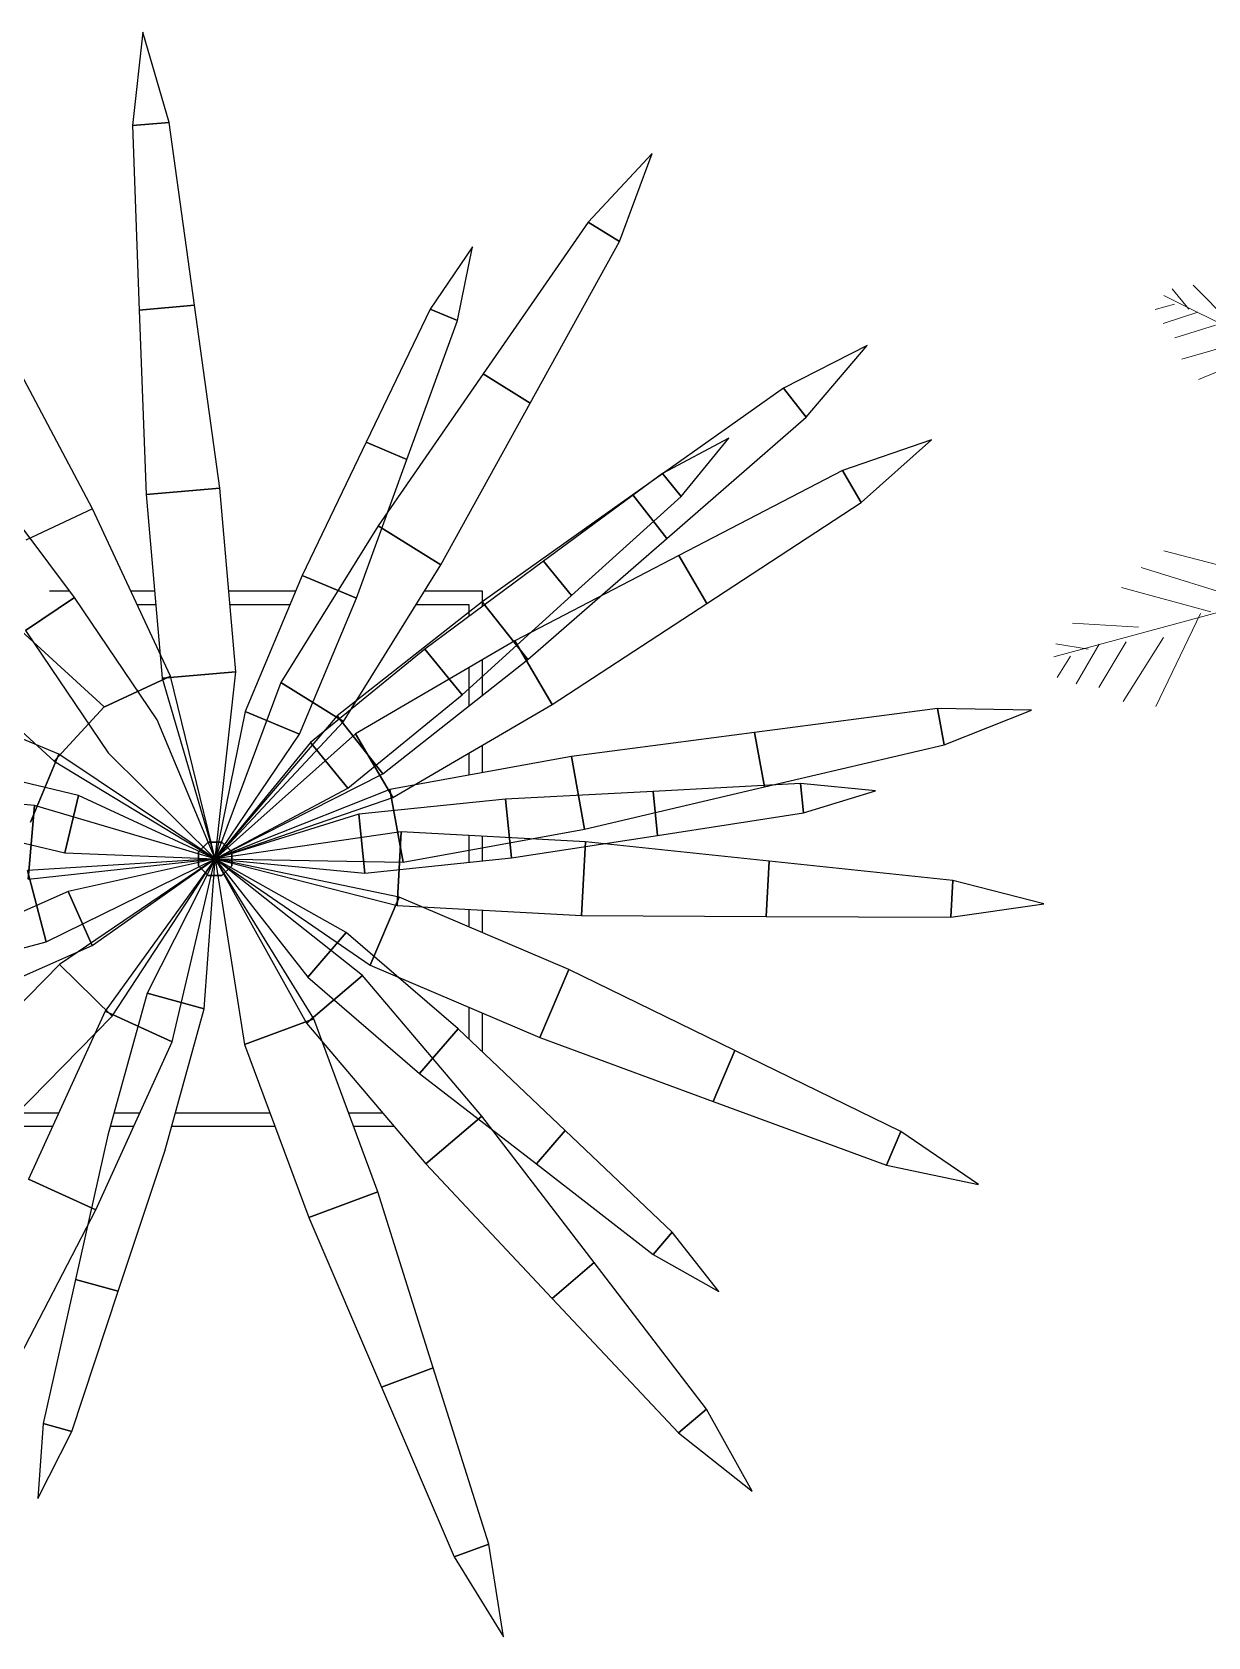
# Model space of a CAD drawing. Header units: inches. Extents: x -98933 to 1585249, y -3352739 to 192771.
# Drawn here: x 42540.59 to 42565.91, y 50362.57 to 50397.14 of the extents above; entities that cross this region are included whole.
import ezdxf

# ---------------------------------------------------------------- set-up
doc = ezdxf.new("R2010")
doc.units = ezdxf.units.IN
doc.header["$MEASUREMENT"] = 0
doc.layers.get('0').update_dxf_attribs({"lineweight": 0})
doc.layers.add('IFF-PLANTS', color=3, linetype='Continuous', lineweight=0)
doc.layers.add('PEJZAJ', color=7, linetype='Continuous')

# ---------------------------------------------------------------- blocks, each defined once
blk = doc.blocks.new('BITKI4')
at = {"color": 3}
for p, q in [((-0.04239, 0.46464), (-0.04819, 0.41222)), ((-0.04239, 0.46464), (-0.04819, 0.41222)), ((-0.02758, 0.41403), (-0.04239, 0.46464)), ((-0.02758, 0.41403), (-0.04239, 0.46464)), ((-0.04239, 0.46464), (-0.04239, 0.46464)), ((-0.04239, 0.46464), (-0.04239, 0.46464)), ((-0.02758, 0.41403), (-0.04819, 0.41222)), ((-0.04819, 0.41222), (-0.02758, 0.41403)), ((-0.04819, 0.41222), (-0.02758, 0.41403)), ((-0.02758, 0.41403), (-0.04819, 0.41222)), ((-0.01342, 0.31145), (-0.02758, 0.41403)), ((-0.01342, 0.31145), (-0.02758, 0.41403)), ((-0.04819, 0.41222), (-0.04432, 0.30874)), ((-0.04819, 0.41222), (-0.04432, 0.30874)), ((0.24336, 0.39659), (0.20732, 0.35808)), ((0.2249, 0.34718), (0.24336, 0.39659)), ((0.24336, 0.39659), (0.24336, 0.39659)), ((0.20732, 0.35808), (0.14844, 0.2729)), ((0.20732, 0.35808), (0.2249, 0.34718)), ((0.2249, 0.34718), (0.20732, 0.35808)), ((0.14244, 0.34424), (0.11878, 0.30931)), ((0.13404, 0.3029), (0.14244, 0.34424)), ((0.14244, 0.34424), (0.14244, 0.34424)), ((0.17481, 0.25655), (0.2249, 0.34718)), ((-0.04432, 0.30874), (-0.01342, 0.31145)), ((-0.04432, 0.30874), (-0.01342, 0.31145)), ((-0.01342, 0.31145), (-0.04432, 0.30874)), ((-0.01342, 0.31145), (-0.04432, 0.30874)), ((-0.04432, 0.30874), (-0.04046, 0.20526)), ((-0.04432, 0.30874), (-0.04046, 0.20526)), ((0.00075, 0.20887), (-0.01342, 0.31145)), ((0.00075, 0.20887), (-0.01342, 0.31145)), ((0.11878, 0.30931), (0.08291, 0.23464)), ((0.11878, 0.30931), (0.13404, 0.3029)), ((0.13404, 0.3029), (0.11878, 0.30931)), ((0.10579, 0.22502), (0.13404, 0.3029)), ((-0.0705, 0.19721), (-0.1189, 0.28876)), ((0.36387, 0.28887), (0.31684, 0.26501)), ((0.36387, 0.28887), (0.31684, 0.26501)), ((0.32963, 0.24876), (0.36387, 0.28887)), ((0.32963, 0.24876), (0.36387, 0.28887)), ((0.36387, 0.28887), (0.36387, 0.28887)), ((0.36387, 0.28887), (0.36387, 0.28887)), ((0.14844, 0.2729), (0.08956, 0.18771)), ((0.17481, 0.25655), (0.14844, 0.2729)), ((0.14844, 0.2729), (0.17481, 0.25655)), ((0.31684, 0.26501), (0.23237, 0.2051)), ((0.31684, 0.26501), (0.23237, 0.2051)), ((0.32963, 0.24876), (0.31684, 0.26501)), ((0.31684, 0.26501), (0.32963, 0.24876)), ((0.32963, 0.24876), (0.31684, 0.26501)), ((0.31684, 0.26501), (0.32963, 0.24876)), ((0.12472, 0.16592), (0.17481, 0.25655)), ((0.25156, 0.18072), (0.32963, 0.24876)), ((0.25156, 0.18072), (0.32963, 0.24876)), ((0.08291, 0.23464), (0.04703, 0.15996)), ((0.08291, 0.23464), (0.10579, 0.22502)), ((0.10579, 0.22502), (0.08291, 0.23464)), ((0.28625, 0.23687), (0.249, 0.21706)), ((0.25949, 0.20426), (0.28625, 0.23687)), ((0.28625, 0.23687), (0.28625, 0.23687)), ((0.39993, 0.23592), (0.35007, 0.21875)), ((0.36051, 0.20089), (0.39993, 0.23592)), ((0.39993, 0.23592), (0.39993, 0.23592)), ((0.07754, 0.14714), (0.10579, 0.22502)), ((0.249, 0.21706), (0.18236, 0.16785)), ((0.249, 0.21706), (0.25949, 0.20426)), ((0.25949, 0.20426), (0.249, 0.21706)), ((0.35007, 0.21875), (0.25818, 0.17101)), ((0.35007, 0.21875), (0.36051, 0.20089)), ((0.36051, 0.20089), (0.35007, 0.21875)), ((-0.08063, 0.14746), (-0.13031, 0.21374)), ((0.00075, 0.20887), (-0.04046, 0.20526)), ((-0.04046, 0.20526), (0.00075, 0.20887)), ((0.00075, 0.20887), (-0.04046, 0.20526)), ((-0.04046, 0.20526), (0.00075, 0.20887)), ((0.00976, 0.10584), (0.00075, 0.20887)), ((0.00976, 0.10584), (0.00075, 0.20887)), ((-0.04046, 0.20526), (-0.03145, 0.10223)), ((-0.04046, 0.20526), (-0.03145, 0.10223)), ((0.23237, 0.2051), (0.14791, 0.1452)), ((0.23237, 0.2051), (0.14791, 0.1452)), ((0.19809, 0.14864), (0.25949, 0.20426)), ((0.23237, 0.2051), (0.25156, 0.18072)), ((0.23237, 0.2051), (0.25156, 0.18072)), ((0.25156, 0.18072), (0.23237, 0.2051)), ((0.25156, 0.18072), (0.23237, 0.2051)), ((0.27384, 0.14422), (0.36051, 0.20089)), ((-0.0705, 0.19721), (-0.108, 0.17973)), ((-0.02679, 0.10348), (-0.0705, 0.19721)), ((0.08956, 0.18771), (0.03507, 0.09981)), ((0.12472, 0.16592), (0.08956, 0.18771)), ((0.08956, 0.18771), (0.12472, 0.16592)), ((0.17349, 0.11269), (0.25156, 0.18072)), ((0.17349, 0.11269), (0.25156, 0.18072)), ((0.25818, 0.17101), (0.16629, 0.12327)), ((0.27384, 0.14422), (0.25818, 0.17101)), ((0.25818, 0.17101), (0.27384, 0.14422)), ((0.07023, 0.07801), (0.12472, 0.16592)), ((0.18236, 0.16785), (0.11572, 0.11863)), ((0.18236, 0.16785), (0.19809, 0.14864)), ((0.19809, 0.14864), (0.18236, 0.16785)), ((-0.06408, 0.08615), (-0.14031, 0.15604)), ((-0.1037, 0.12247), (-0.14031, 0.15604)), ((0.04703, 0.15996), (0.01497, 0.08369)), ((0.07754, 0.14714), (0.04703, 0.15996)), ((0.04703, 0.15996), (0.07754, 0.14714)), ((-0.08063, 0.14746), (-0.10807, 0.12895)), ((-0.10807, 0.12895), (-0.08063, 0.14746)), ((-0.08329, 0.151), (-0.0946, 0.151)), ((-0.08329, 0.151), (-0.0946, 0.151)), ((-0.08329, 0.151), (-0.0946, 0.151)), ((-0.03437, 0.07886), (-0.08063, 0.14746)), ((0.04548, 0.07087), (0.07754, 0.14714)), ((0.14791, 0.1452), (0.06664, 0.08123)), ((0.14791, 0.1452), (0.06664, 0.08123)), ((0.13669, 0.09303), (0.19809, 0.14864)), ((0.17349, 0.11269), (0.14791, 0.1452)), ((0.14791, 0.1452), (0.17349, 0.11269)), ((0.14791, 0.1452), (0.17349, 0.11269)), ((0.17349, 0.11269), (0.14791, 0.1452)), ((0.18717, 0.08755), (0.27384, 0.14422)), ((0.14067, 0.13706), (0.14067, 0.1435)), ((0.14067, 0.13706), (0.14067, 0.1435)), ((-0.10807, 0.12895), (-0.06181, 0.06035)), ((-0.16827, 0.12555), (-0.09204, 0.05566)), ((-0.16827, 0.12555), (-0.09204, 0.05566)), ((0.11572, 0.11863), (0.0517, 0.06622)), ((0.16629, 0.12327), (0.07701, 0.07106)), ((0.13669, 0.09303), (0.11572, 0.11863)), ((0.11572, 0.11863), (0.13669, 0.09303)), ((0.18717, 0.08755), (0.16629, 0.12327)), ((0.16629, 0.12327), (0.18717, 0.08755)), ((0.09223, 0.04872), (0.17349, 0.11269)), ((0.09223, 0.04872), (0.17349, 0.11269)), ((0.14067, 0.08685), (0.14067, 0.10829)), ((0.14817, 0.09275), (0.14817, 0.11267)), ((0.14817, 0.09275), (0.14817, 0.11267)), ((0.14817, 0.09275), (0.14817, 0.11267)), ((0.14817, 0.09275), (0.14817, 0.11267)), ((0.14817, 0.09275), (0.14817, 0.11267)), ((-0.08945, 0.05972), (-0.18499, 0.09933)), ((-0.06429, 0.086), (-0.02679, 0.10348)), ((-0.02679, 0.10348), (-0.06429, 0.086)), ((0.00976, 0.10584), (-0.03145, 0.10223)), ((0.00976, 0.10584), (-0.03145, 0.10223)), ((-0.03145, 0.10223), (0.00976, 0.10584)), ((-0.03145, 0.10223), (0.00976, 0.10584)), ((-0.03145, 0.10223), (-0.00183, 0.001)), ((-0.03145, 0.10223), (-0.00183, 0.001)), ((-0.00183, 0.001), (-0.02679, 0.10348)), ((-0.00183, 0.001), (0.00976, 0.10584)), ((-0.00183, 0.001), (0.00976, 0.10584)), ((0.03507, 0.09981), (-0.00183, 0.001)), ((0.03507, 0.09981), (0.07023, 0.07801)), ((0.07023, 0.07801), (0.03507, 0.09981)), ((0.07267, 0.04061), (0.13669, 0.09303)), ((-0.06408, 0.08615), (-0.09204, 0.05566)), ((-0.06408, 0.08615), (-0.09204, 0.05566)), ((-0.09204, 0.05566), (-0.06408, 0.08615)), ((-0.09204, 0.05566), (-0.06408, 0.08615)), ((0.01497, 0.08369), (-0.00183, 0.001)), ((0.06664, 0.08123), (-0.00183, 0.001)), ((0.06664, 0.08123), (-0.00183, 0.001)), ((0.04548, 0.07087), (0.01497, 0.08369)), ((0.01497, 0.08369), (0.04548, 0.07087)), ((0.09223, 0.04872), (0.06664, 0.08123)), ((0.09223, 0.04872), (0.06664, 0.08123)), ((0.06664, 0.08123), (0.09223, 0.04872)), ((0.06664, 0.08123), (0.09223, 0.04872)), ((0.09789, 0.03535), (0.18717, 0.08755)), ((0.40332, 0.08526), (0.30064, 0.07182)), ((0.40332, 0.08526), (0.30064, 0.07182)), ((0.40703, 0.06491), (0.40332, 0.08526)), ((0.45605, 0.08434), (0.40332, 0.08526)), ((0.40332, 0.08526), (0.40703, 0.06491)), ((0.40703, 0.06491), (0.40332, 0.08526)), ((0.45605, 0.08434), (0.40332, 0.08526)), ((0.40332, 0.08526), (0.40703, 0.06491)), ((0.40703, 0.06491), (0.45605, 0.08434)), ((0.40703, 0.06491), (0.45605, 0.08434)), ((0.45605, 0.08434), (0.45605, 0.08434)), ((0.45605, 0.08434), (0.45605, 0.08434)), ((-0.00183, 0.001), (-0.03437, 0.07886)), ((-0.00183, 0.001), (0.07023, 0.07801)), ((0.07701, 0.07106), (-0.00183, 0.001)), ((-0.00183, 0.001), (0.04548, 0.07087)), ((0.0517, 0.06622), (-0.00183, 0.001)), ((0.07267, 0.04061), (0.0517, 0.06622)), ((0.0517, 0.06622), (0.07267, 0.04061)), ((0.07701, 0.07106), (0.09789, 0.03535)), ((0.09789, 0.03535), (0.07701, 0.07106)), ((0.30064, 0.07182), (0.19797, 0.05839)), ((0.30064, 0.07182), (0.19797, 0.05839)), ((0.30064, 0.07182), (0.3062, 0.0413)), ((0.30064, 0.07182), (0.3062, 0.0413)), ((0.3062, 0.0413), (0.30064, 0.07182)), ((0.3062, 0.0413), (0.30064, 0.07182)), ((0.3062, 0.0413), (0.40703, 0.06491)), ((0.3062, 0.0413), (0.40703, 0.06491)), ((-0.07841, 0.03644), (-0.15885, 0.0558)), ((-0.10529, 0.02151), (-0.08945, 0.05972)), ((-0.08945, 0.05972), (-0.10529, 0.02151)), ((-0.09204, 0.05566), (-0.00183, 0.001)), ((-0.09204, 0.05566), (-0.00183, 0.001)), ((-0.00183, 0.001), (-0.08945, 0.05972)), ((-0.06181, 0.06035), (-0.00183, 0.001)), ((0.19797, 0.05839), (0.09621, 0.03987)), ((0.19797, 0.05839), (0.09621, 0.03987)), ((0.20537, 0.01769), (0.19797, 0.05839)), ((0.19797, 0.05839), (0.20537, 0.01769)), ((0.19797, 0.05839), (0.20537, 0.01769)), ((0.20537, 0.01769), (0.19797, 0.05839)), ((-0.00183, 0.001), (0.09223, 0.04872)), ((-0.00183, 0.001), (0.09223, 0.04872)), ((-0.103, 0.03084), (-0.20601, 0.04007)), ((-0.07841, 0.03644), (-0.08615, 0.00427)), ((-0.08615, 0.00427), (-0.07841, 0.03644)), ((-0.00183, 0.001), (-0.07841, 0.03644)), ((-0.00183, 0.001), (0.07267, 0.04061)), ((0.09621, 0.03987), (-0.00183, 0.001)), ((0.09621, 0.03987), (-0.00183, 0.001)), ((0.10362, -0.00083), (0.09621, 0.03987)), ((0.10362, -0.00083), (0.09621, 0.03987)), ((0.09621, 0.03987), (0.10362, -0.00083)), ((0.09621, 0.03987), (0.10362, -0.00083)), ((0.2438, 0.03879), (0.16108, 0.03442)), ((0.20537, 0.01769), (0.3062, 0.0413)), ((0.20537, 0.01769), (0.3062, 0.0413)), ((0.32653, 0.04316), (0.2438, 0.03879)), ((0.2438, 0.03879), (0.24635, 0.0141)), ((0.24635, 0.0141), (0.2438, 0.03879)), ((0.32653, 0.04316), (0.32823, 0.0267)), ((0.32823, 0.0267), (0.32653, 0.04316)), ((0.36853, 0.03917), (0.32653, 0.04316)), ((0.32823, 0.0267), (0.36853, 0.03917)), ((0.36853, 0.03917), (0.36853, 0.03917)), ((-0.103, 0.03084), (-0.10669, -0.01037)), ((-0.103, 0.03084), (-0.10669, -0.01037)), ((-0.10669, -0.01037), (-0.103, 0.03084)), ((-0.10669, -0.01037), (-0.103, 0.03084)), ((-0.00183, 0.001), (-0.103, 0.03084)), ((-0.00183, 0.001), (0.09789, 0.03535)), ((0.16108, 0.03442), (0.07877, 0.02594)), ((0.16108, 0.03442), (0.16447, 0.0015)), ((0.16447, 0.0015), (0.16108, 0.03442)), ((-0.16659, 0.02362), (-0.08615, 0.00427)), ((0.07877, 0.02594), (-0.00183, 0.001)), ((0.08217, -0.00698), (0.07877, 0.02594)), ((0.07877, 0.02594), (0.08217, -0.00698)), ((0.24635, 0.0141), (0.32823, 0.0267)), ((-0.01121, 0.00489), (-0.00572, 0.01038)), ((-0.00572, 0.01038), (-0.01121, 0.00489)), ((-0.00572, 0.01038), (-0.01121, 0.00489)), ((-0.01121, 0.00489), (-0.00572, 0.01038)), ((-0.00572, 0.01038), (0.00205, 0.01038)), ((0.00205, 0.01038), (-0.00572, 0.01038)), ((-0.00572, 0.01038), (-0.00572, 0.01038)), ((-0.00572, 0.01038), (-0.00572, 0.01038)), ((-0.00572, 0.01038), (-0.00572, 0.01038)), ((-0.00572, 0.01038), (-0.00572, 0.01038)), ((0.00205, 0.01038), (-0.00572, 0.01038)), ((-0.00572, 0.01038), (0.00205, 0.01038)), ((0.10256, 0.01605), (-0.00183, 0.001)), ((0.00205, 0.01038), (0.00205, 0.01038)), ((0.00205, 0.01038), (0.00754, 0.00489)), ((0.00754, 0.00489), (0.00205, 0.01038)), ((0.00205, 0.01038), (0.00205, 0.01038)), ((0.00205, 0.01038), (0.00205, 0.01038)), ((0.00754, 0.00489), (0.00205, 0.01038)), ((0.00205, 0.01038), (0.00754, 0.00489)), ((0.00205, 0.01038), (0.00205, 0.01038)), ((0.10256, 0.01605), (0.10032, -0.02526)), ((0.10032, -0.02526), (0.10256, 0.01605)), ((0.20583, 0.01044), (0.10256, 0.01605)), ((0.10362, -0.00083), (0.20537, 0.01769)), ((0.10362, -0.00083), (0.20537, 0.01769)), ((0.16447, 0.0015), (0.24635, 0.0141)), ((0.20359, -0.03087), (0.20583, 0.01044)), ((0.20583, 0.01044), (0.20359, -0.03087)), ((0.30882, -0.00034), (0.20583, 0.01044)), ((-0.00183, 0.001), (-0.1071, -0.00556)), ((-0.10669, -0.01037), (-0.00183, 0.001)), ((-0.10669, -0.01037), (-0.00183, 0.001)), ((-0.09648, -0.04555), (-0.00183, 0.001)), ((-0.00183, 0.001), (-0.08906, -0.05829)), ((-0.00183, 0.001), (-0.08906, -0.05829)), ((-0.08615, 0.00427), (-0.00183, 0.001)), ((-0.00183, 0.001), (-0.08419, -0.01735)), ((-0.0708, -0.04761), (-0.00183, 0.001)), ((-0.00183, 0.001), (-0.06352, -0.08455)), ((-0.05954, -0.08728), (-0.00183, 0.001)), ((-0.05954, -0.08728), (-0.00183, 0.001)), ((-0.00183, 0.001), (-0.03988, -0.07431)), ((-0.02587, -0.10169), (-0.00183, 0.001)), ((-0.01121, 0.00489), (-0.01121, 0.00489)), ((-0.01121, -0.00288), (-0.01121, 0.00489)), ((-0.01121, 0.00489), (-0.01121, 0.00489)), ((-0.01121, 0.00489), (-0.01121, -0.00288)), ((-0.01121, 0.00489), (-0.01121, -0.00288)), ((-0.01121, 0.00489), (-0.01121, 0.00489)), ((-0.01121, -0.00288), (-0.01121, 0.00489)), ((-0.01121, 0.00489), (-0.01121, 0.00489)), ((-0.00798, -0.08315), (-0.00183, 0.001)), ((0.10141, -0.02056), (-0.00183, 0.001)), ((-0.00183, 0.001), (0.10362, -0.00083)), ((-0.00183, 0.001), (0.10032, -0.02526)), ((0.10141, -0.02056), (-0.00183, 0.001)), ((-0.00183, 0.001), (0.10362, -0.00083)), ((-0.00183, 0.001), (-0.00183, 0.001)), ((-0.00183, 0.001), (-0.00183, 0.001)), ((-0.00183, 0.001), (-0.00183, 0.001)), ((-0.00183, 0.001), (-0.00183, 0.001)), ((-0.00183, 0.001), (0.01472, -0.10316)), ((0.05351, -0.08878), (-0.00183, 0.001)), ((-0.00183, 0.001), (-0.00183, 0.001)), ((-0.00183, 0.001), (0.08517, -0.05861)), ((-0.00183, 0.001), (-0.00183, 0.001)), ((-0.00183, 0.001), (-0.00183, 0.001)), ((-0.00183, 0.001), (-0.00183, 0.001)), ((-0.00183, 0.001), (-0.00183, 0.001)), ((-0.00183, 0.001), (-0.00183, 0.001)), ((-0.00183, 0.001), (-0.00183, 0.001)), ((-0.00183, 0.001), (-0.00183, 0.001)), ((-0.00183, 0.001), (0.04935, -0.09122)), ((0.08088, -0.06444), (-0.00183, 0.001)), ((-0.00183, 0.001), (-0.00183, 0.001)), ((-0.00183, 0.001), (-0.00183, 0.001)), ((-0.00183, 0.001), (-0.00183, 0.001)), ((-0.00183, 0.001), (-0.00183, 0.001)), ((-0.00183, 0.001), (-0.00183, 0.001)), ((-0.00183, 0.001), (-0.00183, 0.001)), ((-0.00183, 0.001), (-0.00183, 0.001)), ((-0.00183, 0.001), (-0.00183, 0.001)), ((-0.00183, 0.001), (0.01472, -0.10316)), ((0.05351, -0.08878), (-0.00183, 0.001)), ((-0.00183, 0.001), (-0.00183, 0.001)), ((-0.00183, 0.001), (0.08517, -0.05861)), ((-0.00183, 0.001), (-0.00183, 0.001)), ((-0.00183, 0.001), (-0.00183, 0.001)), ((-0.00183, 0.001), (-0.00183, 0.001)), ((-0.00183, 0.001), (-0.00183, 0.001)), ((-0.00183, 0.001), (-0.00183, 0.001)), ((-0.00183, 0.001), (-0.00183, 0.001)), ((-0.00183, 0.001), (0.05014, -0.06547)), ((0.07171, -0.04037), (-0.00183, 0.001)), ((-0.00183, 0.001), (-0.00183, 0.001)), ((-0.00183, 0.001), (0.08217, -0.00698)), ((-0.00183, 0.001), (-0.00183, 0.001)), ((-0.00183, 0.001), (-0.00183, 0.001)), ((-0.00183, 0.001), (-0.00183, 0.001)), ((-0.00183, 0.001), (-0.00183, 0.001)), ((0.00754, 0.00489), (0.00754, -0.00288)), ((0.00754, -0.00288), (0.00754, 0.00489)), ((0.00754, 0.00489), (0.00754, 0.00489)), ((0.00754, 0.00489), (0.00754, 0.00489)), ((0.00754, 0.00489), (0.00754, 0.00489)), ((0.00754, 0.00489), (0.00754, 0.00489)), ((0.00754, -0.00288), (0.00754, 0.00489)), ((0.00754, 0.00489), (0.00754, -0.00288)), ((0.08217, -0.00698), (0.16447, 0.0015)), ((-0.09648, -0.04555), (-0.1071, -0.00556)), ((-0.1071, -0.00556), (-0.09648, -0.04555)), ((-0.01121, -0.00288), (-0.01121, -0.00288)), ((-0.00572, -0.00837), (-0.01121, -0.00288)), ((-0.01121, -0.00288), (-0.01121, -0.00288)), ((-0.01121, -0.00288), (-0.00572, -0.00837)), ((-0.01121, -0.00288), (-0.00572, -0.00837)), ((-0.00572, -0.00837), (-0.01121, -0.00288)), ((-0.01121, -0.00288), (-0.01121, -0.00288)), ((-0.01121, -0.00288), (-0.01121, -0.00288)), ((-0.00572, -0.00837), (-0.00572, -0.00837)), ((0.00205, -0.00837), (-0.00572, -0.00837)), ((-0.00572, -0.00837), (-0.00572, -0.00837)), ((-0.00572, -0.00837), (0.00205, -0.00837)), ((-0.00572, -0.00837), (0.00205, -0.00837)), ((-0.00572, -0.00837), (-0.00572, -0.00837)), ((0.00205, -0.00837), (-0.00572, -0.00837)), ((-0.00572, -0.00837), (-0.00572, -0.00837)), ((0.00754, -0.00288), (0.00205, -0.00837)), ((0.00205, -0.00837), (0.00754, -0.00288)), ((0.00205, -0.00837), (0.00754, -0.00288)), ((0.00754, -0.00288), (0.00205, -0.00837)), ((0.00205, -0.00837), (0.00205, -0.00837)), ((0.00205, -0.00837), (0.00205, -0.00837)), ((0.00205, -0.00837), (0.00205, -0.00837)), ((0.00205, -0.00837), (0.00205, -0.00837)), ((0.00754, -0.00288), (0.00754, -0.00288)), ((0.00754, -0.00288), (0.00754, -0.00288)), ((0.00754, -0.00288), (0.00754, -0.00288)), ((0.00754, -0.00288), (0.00754, -0.00288)), ((0.30714, -0.03132), (0.30882, -0.00034)), ((0.30882, -0.00034), (0.30714, -0.03132)), ((0.41181, -0.01111), (0.30882, -0.00034)), ((-0.08419, -0.01735), (-0.15985, -0.05083)), ((-0.08419, -0.01735), (-0.0708, -0.04761)), ((-0.0708, -0.04761), (-0.08419, -0.01735)), ((0.41181, -0.01111), (0.41069, -0.03176)), ((0.41069, -0.03176), (0.41181, -0.01111)), ((0.46289, -0.02424), (0.41181, -0.01111)), ((0.08517, -0.05861), (0.10141, -0.02056)), ((0.08517, -0.05861), (0.10141, -0.02056)), ((0.10141, -0.02056), (0.08517, -0.05861)), ((0.10141, -0.02056), (0.08517, -0.05861)), ((0.10032, -0.02526), (0.20359, -0.03087)), ((0.19653, -0.06116), (0.10141, -0.02056)), ((0.19653, -0.06116), (0.10141, -0.02056)), ((0.41069, -0.03176), (0.46289, -0.02424)), ((0.46289, -0.02424), (0.46289, -0.02424)), ((0.20359, -0.03087), (0.30714, -0.03132)), ((0.30714, -0.03132), (0.41069, -0.03176)), ((0.05014, -0.06547), (0.07171, -0.04037)), ((0.07171, -0.04037), (0.05014, -0.06547)), ((0.13446, -0.09429), (0.07171, -0.04037)), ((-0.19643, -0.0721), (-0.09648, -0.04555)), ((-0.14646, -0.0811), (-0.0708, -0.04761)), ((-0.08906, -0.05829), (-0.16152, -0.13209)), ((-0.08906, -0.05829), (-0.16152, -0.13209)), ((-0.08906, -0.05829), (-0.05954, -0.08728)), ((-0.08906, -0.05829), (-0.05954, -0.08728)), ((-0.05954, -0.08728), (-0.08906, -0.05829)), ((-0.05954, -0.08728), (-0.08906, -0.05829)), ((0.08517, -0.05861), (0.1803, -0.09921)), ((0.08517, -0.05861), (0.1803, -0.09921)), ((0.1803, -0.09921), (0.19653, -0.06116)), ((0.19653, -0.06116), (0.1803, -0.09921)), ((0.19653, -0.06116), (0.1803, -0.09921)), ((0.1803, -0.09921), (0.19653, -0.06116)), ((0.28963, -0.10651), (0.19653, -0.06116)), ((0.28963, -0.10651), (0.19653, -0.06116)), ((0.08088, -0.06444), (0.04935, -0.09122)), ((0.04935, -0.09122), (0.08088, -0.06444)), ((0.05014, -0.06547), (0.11289, -0.11939)), ((0.14782, -0.14327), (0.08088, -0.06444)), ((-0.03988, -0.07431), (-0.06197, -0.15405)), ((-0.03988, -0.07431), (-0.00798, -0.08315)), ((-0.00798, -0.08315), (-0.03988, -0.07431)), ((-0.13201, -0.16107), (-0.05954, -0.08728)), ((-0.13201, -0.16107), (-0.05954, -0.08728)), ((-0.06352, -0.08455), (-0.10637, -0.17868)), ((-0.02587, -0.10169), (-0.06352, -0.08455)), ((-0.06352, -0.08455), (-0.02587, -0.10169)), ((-0.03008, -0.16288), (-0.00798, -0.08315)), ((0.01472, -0.10316), (0.05351, -0.08878)), ((0.01472, -0.10316), (0.05351, -0.08878)), ((0.05351, -0.08878), (0.01472, -0.10316)), ((0.05351, -0.08878), (0.01472, -0.10316)), ((0.08945, -0.18576), (0.05351, -0.08878)), ((0.08945, -0.18576), (0.05351, -0.08878)), ((0.14067, -0.10018), (0.14067, -0.0823)), ((0.04935, -0.09122), (0.11629, -0.17005)), ((0.11289, -0.11939), (0.13446, -0.09429)), ((0.13446, -0.09429), (0.11289, -0.11939)), ((0.19452, -0.15134), (0.13446, -0.09429)), ((-0.06872, -0.19582), (-0.02587, -0.10169)), ((0.01472, -0.10316), (0.05066, -0.20014)), ((0.01472, -0.10316), (0.05066, -0.20014)), ((0.1803, -0.09921), (0.27745, -0.13504)), ((0.1803, -0.09921), (0.27745, -0.13504)), ((0.28963, -0.10651), (0.27745, -0.13504)), ((0.28963, -0.10651), (0.27745, -0.13504)), ((0.27745, -0.13504), (0.28963, -0.10651)), ((0.27745, -0.13504), (0.28963, -0.10651)), ((0.38272, -0.15186), (0.28963, -0.10651)), ((0.38272, -0.15186), (0.28963, -0.10651)), ((0.11289, -0.11939), (0.17835, -0.17017)), ((0.11629, -0.17005), (0.14782, -0.14327)), ((0.14782, -0.14327), (0.11629, -0.17005)), ((0.21083, -0.22546), (0.14782, -0.14327)), ((0.27745, -0.13504), (0.37461, -0.17088)), ((0.27745, -0.13504), (0.37461, -0.17088)), ((0.14817, -0.149), (0.14817, -0.149)), ((0.14817, -0.149), (0.14817, -0.149)), ((0.14817, -0.149), (0.14817, -0.149)), ((0.14817, -0.149), (0.14817, -0.149)), ((0.19452, -0.15134), (0.17835, -0.17017)), ((0.17835, -0.17017), (0.19452, -0.15134)), ((0.25458, -0.2084), (0.19452, -0.15134)), ((0.37461, -0.17088), (0.38272, -0.15186)), ((0.38272, -0.15186), (0.37461, -0.17088)), ((0.37461, -0.17088), (0.38272, -0.15186)), ((0.38272, -0.15186), (0.37461, -0.17088)), ((0.42623, -0.18166), (0.38272, -0.15186)), ((0.42623, -0.18166), (0.38272, -0.15186)), ((-0.06197, -0.15405), (-0.08008, -0.23489)), ((-0.05616, -0.24151), (-0.03008, -0.16288)), ((0.11629, -0.17005), (0.18718, -0.24554)), ((0.17835, -0.17017), (0.2438, -0.22095)), ((0.37461, -0.17088), (0.42623, -0.18166)), ((0.37461, -0.17088), (0.42623, -0.18166)), ((-0.10637, -0.17868), (-0.06872, -0.19582)), ((-0.06872, -0.19582), (-0.10637, -0.17868)), ((0.05066, -0.20014), (0.08945, -0.18576)), ((0.08945, -0.18576), (0.05066, -0.20014)), ((0.05066, -0.20014), (0.08945, -0.18576)), ((0.08945, -0.18576), (0.05066, -0.20014)), ((0.12055, -0.28453), (0.08945, -0.18576)), ((0.12055, -0.28453), (0.08945, -0.18576)), ((0.42623, -0.18166), (0.42623, -0.18166)), ((0.42623, -0.18166), (0.42623, -0.18166)), ((-0.11629, -0.2878), (-0.06872, -0.19582)), ((0.05066, -0.20014), (0.09146, -0.29532)), ((0.05066, -0.20014), (0.09146, -0.29532)), ((0.25458, -0.2084), (0.2438, -0.22095)), ((0.2438, -0.22095), (0.25458, -0.2084)), ((0.28057, -0.24164), (0.25458, -0.2084)), ((0.2438, -0.22095), (0.28057, -0.24164)), ((0.18718, -0.24554), (0.21083, -0.22546)), ((0.21083, -0.22546), (0.18718, -0.24554)), ((0.27383, -0.30764), (0.21083, -0.22546)), ((-0.08008, -0.23489), (-0.09819, -0.31572)), ((-0.08224, -0.32014), (-0.05616, -0.24151)), ((-0.05616, -0.24151), (-0.08008, -0.23489)), ((-0.08008, -0.23489), (-0.05616, -0.24151)), ((0.28057, -0.24164), (0.28057, -0.24164)), ((0.18718, -0.24554), (0.25807, -0.32103)), ((0.12055, -0.28453), (0.09146, -0.29532)), ((0.12055, -0.28453), (0.09146, -0.29532)), ((0.09146, -0.29532), (0.12055, -0.28453)), ((0.09146, -0.29532), (0.12055, -0.28453)), ((0.15165, -0.38331), (0.12055, -0.28453)), ((0.15165, -0.38331), (0.12055, -0.28453)), ((0.09146, -0.29532), (0.13225, -0.3905)), ((0.09146, -0.29532), (0.13225, -0.3905)), ((0.27383, -0.30764), (0.25807, -0.32103)), ((0.25807, -0.32103), (0.27383, -0.30764)), ((0.29942, -0.35375), (0.27383, -0.30764)), ((-0.09819, -0.31572), (-0.10126, -0.3578)), ((-0.10126, -0.3578), (-0.08224, -0.32014)), ((-0.08224, -0.32014), (-0.09819, -0.31572)), ((-0.09819, -0.31572), (-0.08224, -0.32014)), ((0.25807, -0.32103), (0.29942, -0.35375)), ((-0.10126, -0.3578), (-0.10126, -0.3578)), ((0.29942, -0.35375), (0.29942, -0.35375)), ((0.13225, -0.3905), (0.15165, -0.38331)), ((0.15165, -0.38331), (0.13225, -0.3905)), ((0.13225, -0.3905), (0.15165, -0.38331)), ((0.15165, -0.38331), (0.13225, -0.3905)), ((0.15992, -0.43539), (0.15165, -0.38331)), ((0.15992, -0.43539), (0.15165, -0.38331)), ((0.13225, -0.3905), (0.15992, -0.43539)), ((0.13225, -0.3905), (0.15992, -0.43539))]:
    blk.add_line(p, q, dxfattribs=at)
at = {"color": 1}
for p, q in [((-0.03572, 0.151), (-0.04895, 0.151)), ((-0.03572, 0.151), (-0.04895, 0.151)), ((-0.03572, 0.151), (-0.04895, 0.151)), ((-0.03572, 0.151), (-0.04895, 0.151)), ((-0.03572, 0.151), (-0.04895, 0.151)), ((-0.03572, 0.151), (-0.04895, 0.151)), ((0.04327, 0.151), (0.00581, 0.151)), ((0.04327, 0.151), (0.00581, 0.151)), ((0.04327, 0.151), (0.00581, 0.151)), ((0.04327, 0.151), (0.00581, 0.151)), ((0.04327, 0.151), (0.00581, 0.151)), ((0.04327, 0.151), (0.00581, 0.151)), ((0.14817, 0.151), (0.11547, 0.151)), ((0.14817, 0.151), (0.11547, 0.151)), ((0.14817, 0.151), (0.11547, 0.151)), ((0.14817, 0.151), (0.11547, 0.151)), ((0.14817, 0.151), (0.11547, 0.151)), ((0.14817, 0.151), (0.11547, 0.151)), ((0.14817, 0.14259), (0.14817, 0.151)), ((0.14817, 0.14259), (0.14817, 0.151)), ((0.14817, 0.14259), (0.14817, 0.151)), ((0.14817, 0.14259), (0.14817, 0.151)), ((0.14817, 0.14259), (0.14817, 0.151)), ((0.14817, 0.14259), (0.14817, 0.151)), ((0.14817, 0.151), (0.14817, 0.151)), ((0.14817, 0.151), (0.14817, 0.151)), ((0.14817, 0.151), (0.14817, 0.151)), ((0.14817, 0.151), (0.14817, 0.151)), ((-0.03506, 0.1435), (-0.04546, 0.1435)), ((-0.03506, 0.1435), (-0.04546, 0.1435)), ((0.04011, 0.1435), (0.00647, 0.1435)), ((0.04011, 0.1435), (0.00647, 0.1435)), ((0.14067, 0.1435), (0.11083, 0.1435)), ((0.14067, 0.1435), (0.11083, 0.1435)), ((0.14817, 0.04933), (0.14817, 0.06475)), ((0.14817, 0.04933), (0.14817, 0.06475)), ((0.14817, 0.04933), (0.14817, 0.06475)), ((0.14817, 0.04933), (0.14817, 0.06475)), ((0.14817, 0.04933), (0.14817, 0.06475)), ((0.14817, 0.04933), (0.14817, 0.06475)), ((0.14067, 0.04796), (0.14067, 0.06036)), ((0.14067, 0.04796), (0.14067, 0.06036)), ((0.14067, -0.00095), (0.14067, 0.01398)), ((0.14067, -0.00095), (0.14067, 0.01398)), ((0.14817, -0.00018), (0.14817, 0.01357)), ((0.14817, -0.00018), (0.14817, 0.01357)), ((0.14817, -0.00018), (0.14817, 0.01357)), ((0.14817, -0.00018), (0.14817, 0.01357)), ((0.14817, -0.00018), (0.14817, 0.01357)), ((0.14817, -0.00018), (0.14817, 0.01357)), ((0.14067, -0.03732), (0.14067, -0.02745)), ((0.14067, -0.03732), (0.14067, -0.02745)), ((0.14817, -0.04052), (0.14817, -0.02786)), ((0.14817, -0.04052), (0.14817, -0.02786)), ((0.14817, -0.04052), (0.14817, -0.02786)), ((0.14817, -0.04052), (0.14817, -0.02786)), ((0.14817, -0.04052), (0.14817, -0.02786)), ((0.14817, -0.04052), (0.14817, -0.02786)), ((0.14067, -0.10018), (0.14067, -0.0823)), ((0.14817, -0.10731), (0.14817, -0.0855)), ((0.14817, -0.10731), (0.14817, -0.0855)), ((0.14817, -0.10731), (0.14817, -0.0855)), ((0.14817, -0.10731), (0.14817, -0.0855)), ((0.14817, -0.10731), (0.14817, -0.0855)), ((0.14817, -0.10731), (0.14817, -0.0855)), ((-0.11278, -0.1415), (-0.08945, -0.1415)), ((-0.05849, -0.1415), (-0.04399, -0.1415)), ((-0.02415, -0.1415), (0.02893, -0.1415)), ((0.07305, -0.1415), (0.09204, -0.1415)), ((-0.12015, -0.149), (-0.09286, -0.149)), ((-0.06057, -0.149), (-0.0474, -0.149)), ((-0.02623, -0.149), (0.03171, -0.149)), ((0.07583, -0.149), (0.09841, -0.149))]:
    blk.add_line(p, q, dxfattribs=at)
blk = doc.blocks.new('PALM')
at = {"layer": 'IFF-PLANTS', "linetype": 'ByBlock'}
for p, q in [((-111.5, -159.7), (-574.6, -424.7)), ((-108.9, -195.8), (-243.9, -600.8)), ((-353, -303.2), (-423, -421.8)), ((-441.1, -352.2), (-537.7, -318.4)), ((-398.4, -326.7), (-450.4, -426.2)), ((-484.1, -361.3), (-556.9, -344.8)), ((-432.7, -346.2), (-478.5, -425.9)), ((-513.1, -384.6), (-564.3, -371.7)), ((-533.8, -401.9), (-577.7, -390.2)), ((-494.2, -386.3), (-537.8, -435.3)), ((-562.3, -413.5), (-586.6, -407.9)), ((-544.8, -406), (-564, -432.4)), ((-202.9, -486.3), (-278.6, -517.6)), ((-223.7, -514.7), (-275.9, -543.6)), ((-216.4, -535), (-216.3, -587.5)), ((-228.6, -544.1), (-266, -563.6)), ((-231.7, -565.4), (-264.2, -581.8)), ((-242.6, -587.5), (-260, -597.2)), ((-236.1, -573.7), (-233.5, -599.7))]:
    blk.add_line(p, q, dxfattribs=at)

msp = doc.modelspace()

# ---------------------------------------------------------------- block references
at = {"layer": 'IFF-PLANTS', "color": 7, "xscale": -0.02172476840241558, "yscale": 0.02172476839041337, "zscale": 0.0217247683944911, "rotation": 225}
msp.add_blockref('PALM', (42577.942, 50385.98), dxfattribs=at)
at = {"layer": 'PEJZAJ', "color": 7, "xscale": 38.40000000002328, "yscale": 38.39999999999418, "zscale": 38.40000000000001}
msp.add_blockref('BITKI4', (42544.603, 50379.293), dxfattribs=at)

doc.saveas('drawing.dxf')
